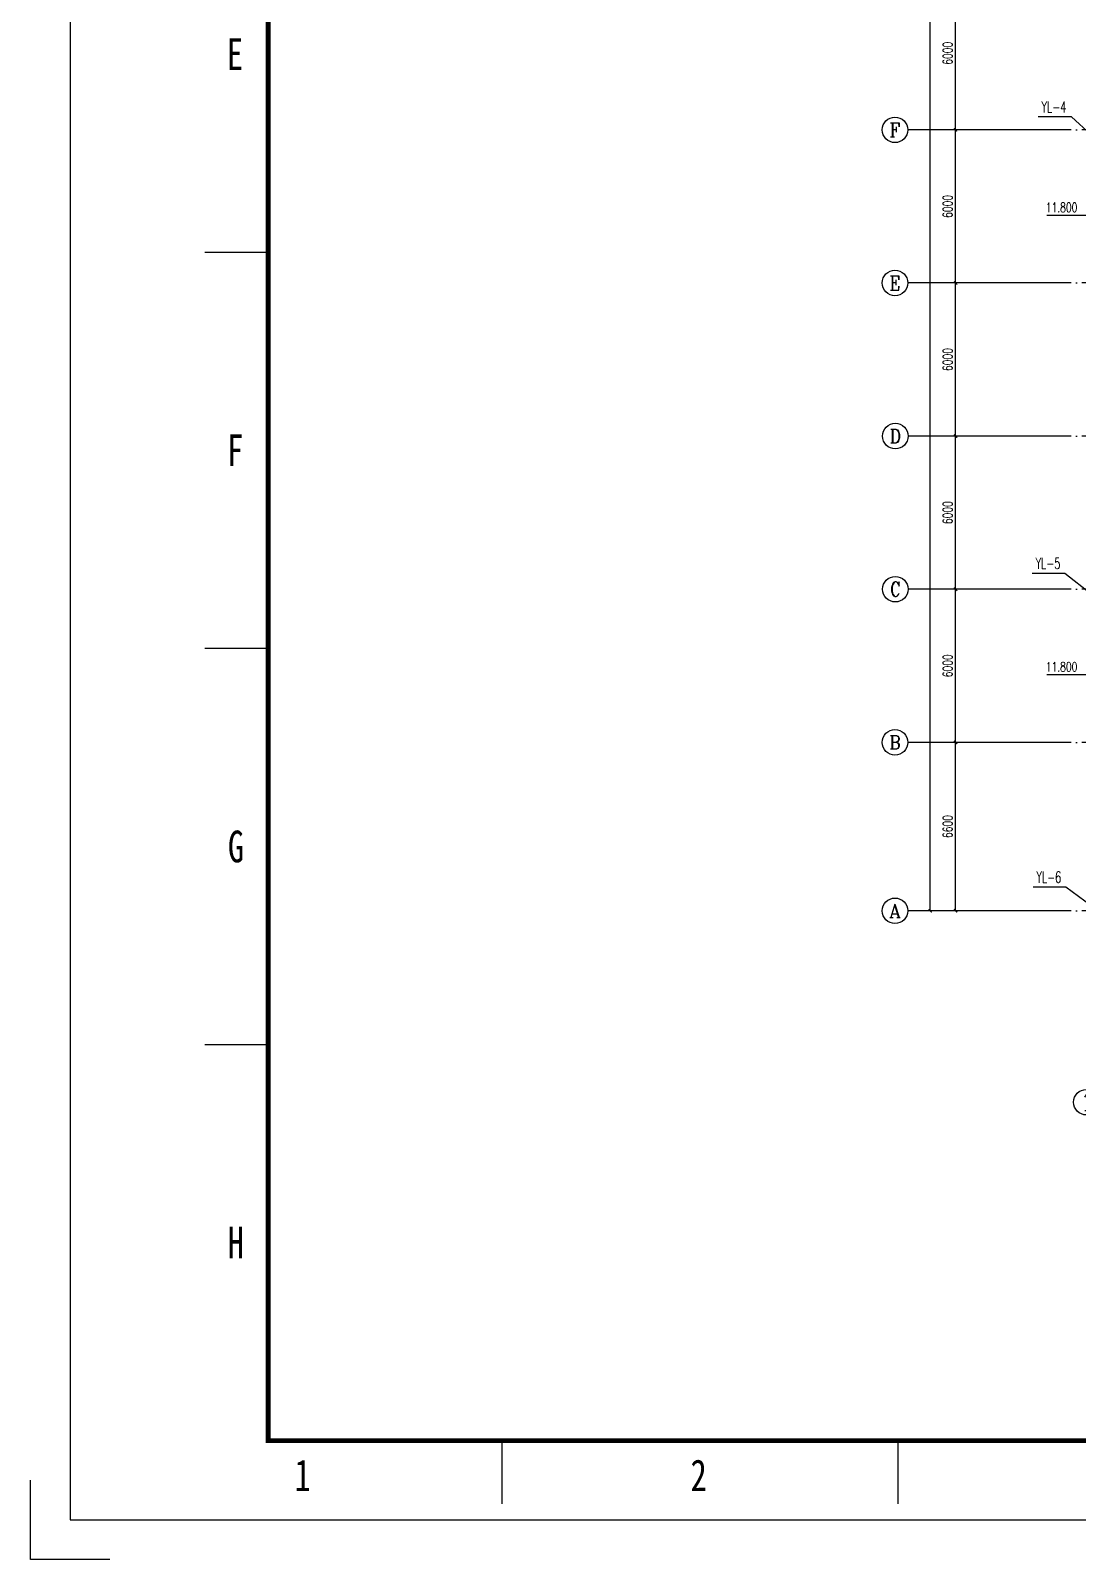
# Model space of a CAD drawing. Extents: x 7651907 to 8255021, y -2490714 to -1144618.
# Drawn here: x 7832084 to 7873115, y -2490714 to -2430809 of the extents above; entities that cross this region are included whole.
import ezdxf
from ezdxf.enums import TextEntityAlignment as Align

# ---------------------------------------------------------------- set-up
doc = ezdxf.new("R2010")
doc.units = 0
doc.header["$LTSCALE"] = 1000
doc.linetypes.add('DOTE', pattern=[2.42, 2, -0.2, 0.02, -0.2])
doc.layers.get('0').update_dxf_attribs({"linetype": 'CONTINUOUS'})
doc.layers.get('Defpoints').update_dxf_attribs({"linetype": 'CONTINUOUS'})
for name, color, linetype in [('AXIS', 3, 'CONTINUOUS'), ('AXIS_TEXT', 7, 'CONTINUOUS'), ('DIM_ELEV', 3, 'CONTINUOUS'), ('DIM_雨水', 3, 'CONTINUOUS'), ('DOTE', 8, 'DOTE'), ('PUB_TEXT', 7, 'CONTINUOUS'), ('TWT_TEXT', 7, 'CONTINUOUS')]:
    doc.layers.add(name, color=color, linetype=linetype)
doc.styles.add('_TCH_AXIS', font='COMPLEX', dxfattribs={"bigfont": 'GBCBIG'})
doc.styles.add('_TCH_DIM', font='SIMPLEX', dxfattribs={"bigfont": 'GBCBIG'})
doc.styles.add('_TCH_DIM_T3', font='SIMPLEX', dxfattribs={"width": 0.705882, "bigfont": 'GBCBIG'})
doc.styles.add('_TWT_SERIAL', font='COMPLEX', dxfattribs={"width": 0.8, "height": 3.5, "bigfont": 'HZTXT'})
doc.styles.add('COMPLEX', font='COMPLEX')
doc.styles.add('图框字体', font='simhei.ttf')
doc.dimstyles.new('_TCH_ARCH&&125', dxfattribs={"dimtxt": 371.875, "dimasz": 125, "dimexe": 312.5, "dimexo": 375, "dimgap": 125, "dimtad": 1, "dimdec": 0, "dimzin": 0, "dimdsep": 46, "dimtxsty": '_TCH_DIM_T3', "dimblk": 'ARCHTICK', "dimcen": 0.09, "dimclrt": 7, "dimazin": 2, "dimtfac": 1, "dimtdec": 0, "dimtix": 1, "dimtmove": 2, "dimatfit": 3, "dimfxl": 0, "dimtolj": 1, "dimtzin": 0, "dimarcsym": 0})

# ---------------------------------------------------------------- blocks, each defined once
blk = doc.blocks.new('_AXISO')
blk.add_circle((0, 0), 0.5)
at = {"layer": 'AXIS_TEXT', "style": 'COMPLEX', "width": 1.041667}
blk.add_attdef('A', text='', height=0.56, dxfattribs=at).set_placement((-0.25, -0.28), (0.25, -0.28), align=Align.FIT)
blk = doc.blocks.new('_ArchTick')
at = {"color": 0, "linetype": 'ByBlock', "const_width": 0.4}
blk.add_lwpolyline([(-0.5, -0.5), (0.5, 0.5)], dxfattribs=at)
blk = doc.blocks.new('*D622')
at = {"layer": 'AXIS', "color": 0, "lineweight": -2}
for p, q in [((8221576, -978692), (8217513, -978692)), ((8217826, -1063892), (8217826, -978692)), ((8221576, -1063892), (8217513, -1063892))]:
    blk.add_line(p, q, dxfattribs=at)
at = {"layer": 'Defpoints', "color": 0}
for p in [(8217826, -978692), (8221951, -978692), (8221951, -1063892)]:
    blk.add_point(p, dxfattribs=at)
at = {"layer": 'AXIS', "color": 0, "lineweight": -2, "xscale": 125, "yscale": 125, "zscale": 125}
for p, rotation in [((8217826, -978692), 90), ((8217826, -1063892), 270)]:
    blk.add_blockref('_ArchTick', p, dxfattribs=dict(at, rotation=rotation))
at = {"layer": 'AXIS', "color": 7, "insert": (8217515, -1021292), "char_height": 371.9, "attachment_point": 5, "rotation": 90, "style": '_TCH_DIM_T3'}
blk.add_mtext('\\A1;85200', dxfattribs=at)
blk = doc.blocks.new('*D623')
at = {"layer": 'AXIS', "color": 0, "lineweight": -2}
for p, q in [((8221576, -1057292), (8218513, -1057292)), ((8218826, -1063892), (8218826, -1057292)), ((8221576, -1063892), (8218513, -1063892))]:
    blk.add_line(p, q, dxfattribs=at)
at = {"layer": 'Defpoints', "color": 0}
for p in [(8218826, -1057292), (8221951, -1057292), (8221951, -1063892)]:
    blk.add_point(p, dxfattribs=at)
at = {"layer": 'AXIS', "color": 0, "lineweight": -2, "xscale": 125, "yscale": 125, "zscale": 125}
for p, rotation in [((8218826, -1057292), 90), ((8218826, -1063892), 270)]:
    blk.add_blockref('_ArchTick', p, dxfattribs=dict(at, rotation=rotation))
at = {"layer": 'AXIS', "color": 7, "insert": (8218515, -1060592), "char_height": 371.9, "attachment_point": 5, "rotation": 90, "style": '_TCH_DIM_T3'}
blk.add_mtext('\\A1;6600', dxfattribs=at)
blk = doc.blocks.new('*D624')
at = {"layer": 'AXIS', "color": 0, "lineweight": -2}
for p, q in [((8221576, -1051292), (8218513, -1051292)), ((8218826, -1057292), (8218826, -1051292)), ((8221576, -1057292), (8218513, -1057292))]:
    blk.add_line(p, q, dxfattribs=at)
at = {"layer": 'Defpoints', "color": 0}
for p in [(8218826, -1051292), (8221951, -1051292), (8221951, -1057292)]:
    blk.add_point(p, dxfattribs=at)
at = {"layer": 'AXIS', "color": 0, "lineweight": -2, "xscale": 125, "yscale": 125, "zscale": 125}
for p, rotation in [((8218826, -1051292), 90), ((8218826, -1057292), 270)]:
    blk.add_blockref('_ArchTick', p, dxfattribs=dict(at, rotation=rotation))
at = {"layer": 'AXIS', "color": 7, "insert": (8218515, -1054292), "char_height": 371.9, "attachment_point": 5, "rotation": 90, "style": '_TCH_DIM_T3'}
blk.add_mtext('\\A1;6000', dxfattribs=at)
blk = doc.blocks.new('*D625')
at = {"layer": 'AXIS', "color": 0, "lineweight": -2}
for p, q in [((8221576, -1045292), (8218513, -1045292)), ((8218826, -1051292), (8218826, -1045292)), ((8221576, -1051292), (8218513, -1051292))]:
    blk.add_line(p, q, dxfattribs=at)
at = {"layer": 'Defpoints', "color": 0}
for p in [(8218826, -1045292), (8221951, -1045292), (8221951, -1051292)]:
    blk.add_point(p, dxfattribs=at)
at = {"layer": 'AXIS', "color": 0, "lineweight": -2, "xscale": 125, "yscale": 125, "zscale": 125}
for p, rotation in [((8218826, -1045292), 90), ((8218826, -1051292), 270)]:
    blk.add_blockref('_ArchTick', p, dxfattribs=dict(at, rotation=rotation))
at = {"layer": 'AXIS', "color": 7, "insert": (8218515, -1048292), "char_height": 371.9, "attachment_point": 5, "rotation": 90, "style": '_TCH_DIM_T3'}
blk.add_mtext('\\A1;6000', dxfattribs=at)
blk = doc.blocks.new('*D626')
at = {"layer": 'AXIS', "color": 0, "lineweight": -2}
for p, q in [((8221576, -1039292), (8218513, -1039292)), ((8218826, -1045292), (8218826, -1039292)), ((8221576, -1045292), (8218513, -1045292))]:
    blk.add_line(p, q, dxfattribs=at)
at = {"layer": 'Defpoints', "color": 0}
for p in [(8218826, -1039292), (8221951, -1039292), (8221951, -1045292)]:
    blk.add_point(p, dxfattribs=at)
at = {"layer": 'AXIS', "color": 0, "lineweight": -2, "xscale": 125, "yscale": 125, "zscale": 125}
for p, rotation in [((8218826, -1039292), 90), ((8218826, -1045292), 270)]:
    blk.add_blockref('_ArchTick', p, dxfattribs=dict(at, rotation=rotation))
at = {"layer": 'AXIS', "color": 7, "insert": (8218515, -1042292), "char_height": 371.9, "attachment_point": 5, "rotation": 90, "style": '_TCH_DIM_T3'}
blk.add_mtext('\\A1;6000', dxfattribs=at)
blk = doc.blocks.new('*D627')
at = {"layer": 'AXIS', "color": 0, "lineweight": -2}
for p, q in [((8221576, -1033292), (8218513, -1033292)), ((8218826, -1039292), (8218826, -1033292)), ((8221576, -1039292), (8218513, -1039292))]:
    blk.add_line(p, q, dxfattribs=at)
at = {"layer": 'Defpoints', "color": 0}
for p in [(8218826, -1033292), (8221951, -1033292), (8221951, -1039292)]:
    blk.add_point(p, dxfattribs=at)
at = {"layer": 'AXIS', "color": 0, "lineweight": -2, "xscale": 125, "yscale": 125, "zscale": 125}
for p, rotation in [((8218826, -1033292), 90), ((8218826, -1039292), 270)]:
    blk.add_blockref('_ArchTick', p, dxfattribs=dict(at, rotation=rotation))
at = {"layer": 'AXIS', "color": 7, "insert": (8218515, -1036292), "char_height": 371.9, "attachment_point": 5, "rotation": 90, "style": '_TCH_DIM_T3'}
blk.add_mtext('\\A1;6000', dxfattribs=at)
blk = doc.blocks.new('*D628')
at = {"layer": 'AXIS', "color": 0, "lineweight": -2}
for p, q in [((8221576, -1027292), (8218513, -1027292)), ((8218826, -1033292), (8218826, -1027292)), ((8221576, -1033292), (8218513, -1033292))]:
    blk.add_line(p, q, dxfattribs=at)
at = {"layer": 'Defpoints', "color": 0}
for p in [(8218826, -1027292), (8221951, -1027292), (8221951, -1033292)]:
    blk.add_point(p, dxfattribs=at)
at = {"layer": 'AXIS', "color": 0, "lineweight": -2, "xscale": 125, "yscale": 125, "zscale": 125}
for p, rotation in [((8218826, -1027292), 90), ((8218826, -1033292), 270)]:
    blk.add_blockref('_ArchTick', p, dxfattribs=dict(at, rotation=rotation))
at = {"layer": 'AXIS', "color": 7, "insert": (8218515, -1030292), "char_height": 371.9, "attachment_point": 5, "rotation": 90, "style": '_TCH_DIM_T3'}
blk.add_mtext('\\A1;6000', dxfattribs=at)
blk = doc.blocks.new('A2-H')
at = {"color": 0}
for p, q in [((17, 160), (25, 160)), ((17, 110), (25, 110)), ((17, 60), (25, 60)), ((54.5, 10), (54.5, 2)), ((104.5, 10), (104.5, 2))]:
    blk.add_line(p, q, dxfattribs=at)
blk.add_lwpolyline([(0, 0), (594, 0), (594, 420), (0, 420)], close=True, dxfattribs=at)
at = {"color": 0, "const_width": 0.6}
blk.add_lwpolyline([(25, 10), (584, 10), (584, 410), (25, 410)], close=True, dxfattribs=at)
at = {"color": 0}
blk.add_lwpolyline([(5, -5), (-5, -5), (-5, 5)], dxfattribs=at)
at = {"style": '图框字体', "width": 0.75}
for s, p in [('E', (19.79, 182.98)), ('F', (19.81, 132.98)), ('G', (19.91, 82.98)), ('H', (19.88, 32.98)), ('1', (28.32, 3.62)), ('2', (78.32, 3.62))]:
    blk.add_text(s, height=4, dxfattribs=at).set_placement(p)
blk = doc.blocks.new('5d6asd56a65d56d56qwe655q665eq')
at = {"layer": 'AXIS', "color": 0}
for p, q in [((8221950.6, -1033291.6), (8216950.6, -1033291.6)), ((8221950.6, -1039291.6), (8216950.6, -1039291.6)), ((8221964.6, -1045291.6), (8216964.6, -1045291.6)), ((8221964.6, -1051291.6), (8216964.6, -1051291.6)), ((8221950.6, -1057291.6), (8216950.6, -1057291.6)), ((8221950.6, -1063891.6), (8216950.6, -1063891.6))]:
    blk.add_line(p, q, dxfattribs=at)
at = {"layer": 'DIM_ELEV', "color": 0}
for p, q in [((8224013.3, -1036647.9), (8222398.7, -1036647.9)), ((8224013.3, -1054647.9), (8222398.7, -1054647.9))]:
    blk.add_line(p, q, dxfattribs=at)
at = {"layer": 'DOTE', "color": 0}
for p, q in [((8295950.6, -1033291.6), (8221950.6, -1033291.6)), ((8295950.6, -1039291.6), (8221950.6, -1039291.6)), ((8295950.6, -1045291.6), (8221964.6, -1045291.6)), ((8295950.6, -1051291.6), (8221964.6, -1051291.6)), ((8295950.6, -1057291.6), (8221950.6, -1057291.6)), ((8295950.6, -1063891.6), (8221950.6, -1063891.6))]:
    blk.add_line(p, q, dxfattribs=at)
at = {"layer": 'AXIS', "color": 8}
ref = blk.add_blockref('_AXISO', (8216450.6, -1033291.6), dxfattribs=dict(at, xscale=1000, yscale=1000, zscale=1000))
ref.add_attrib('A', 'F', dxfattribs={"layer": 'AXIS_TEXT', "ltscale": 100, "height": 556.8, "style": '_TCH_AXIS'}).set_placement((8216238.5, -1033570), (8216662.8, -1033570), align=Align.FIT)
ref = blk.add_blockref('_AXISO', (8216450.6, -1039291.6), dxfattribs=dict(at, xscale=1000, yscale=1000, zscale=1000))
ref.add_attrib('A', 'E', dxfattribs={"layer": 'AXIS_TEXT', "ltscale": 100, "height": 556.8, "style": '_TCH_AXIS'}).set_placement((8216238.5, -1039570), (8216662.8, -1039570), align=Align.FIT)
ref = blk.add_blockref('_AXISO', (8216464.6, -1045291.6), dxfattribs=dict(at, xscale=1000, yscale=1000, zscale=1000))
ref.add_attrib('A', 'D', dxfattribs={"layer": 'AXIS_TEXT', "ltscale": 100, "height": 544.1, "style": '_TCH_AXIS'}).set_placement((8216244.4, -1045563.7), (8216684.9, -1045563.7), align=Align.FIT)
ref = blk.add_blockref('_AXISO', (8216464.6, -1051291.6), dxfattribs=dict(at, xscale=1000, yscale=1000, zscale=1000))
ref.add_attrib('A', 'C', dxfattribs={"layer": 'AXIS_TEXT', "ltscale": 100, "height": 569.6, "style": '_TCH_AXIS'}).set_placement((8216261.2, -1051576.4), (8216668.1, -1051576.4), align=Align.FIT)
ref = blk.add_blockref('_AXISO', (8216450.6, -1057291.6), dxfattribs=dict(at, xscale=1000, yscale=1000, zscale=1000))
ref.add_attrib('A', 'B', dxfattribs={"layer": 'AXIS_TEXT', "ltscale": 100, "height": 544.1, "style": '_TCH_AXIS'}).set_placement((8216230.4, -1057563.7), (8216670.9, -1057563.7), align=Align.FIT)
ref = blk.add_blockref('_AXISO', (8216450.6, -1063891.6), dxfattribs=dict(at, xscale=1000, yscale=1000, zscale=1000))
ref.add_attrib('A', 'A', dxfattribs={"layer": 'AXIS_TEXT', "ltscale": 100, "height": 531.5, "style": '_TCH_AXIS'}).set_placement((8216222.9, -1064157.4), (8216678.4, -1064157.4), align=Align.FIT)
at = {"layer": 'AXIS', "color": 0}
ref = blk.add_blockref('_AXISO', (8223950.6, -1071391.6), dxfattribs=dict(at, xscale=1000, yscale=1000, zscale=1000))
ref.add_attrib('A', '1', dxfattribs={"layer": 'AXIS_TEXT', "color": 0, "ltscale": 100, "height": 643.4, "style": '_TCH_AXIS'}).set_placement((8223812.8, -1071713.3), (8224088.5, -1071713.3), align=Align.FIT)
at = {"layer": 'PUB_TEXT', "color": 0, "style": '_TCH_DIM', "width": 0.705882}
for p in [(8222361.2, -1036516.6), (8222361.2, -1054516.6)]:
    blk.add_text('11.800', height=371.88, dxfattribs=at).set_placement(p)
at = {"layer": 'AXIS', "color": 0}
for p1, p2, distance, picture, middle in [((8221950.6, -1063891.6), (8221950.6, -978691.6), 4125, '*D622', (8217514.7, -1021291.6)), ((8221950.6, -1033291.6), (8221950.6, -1027291.6), 3125, '*D628', (8218514.7, -1030291.6)), ((8221950.6, -1039291.6), (8221950.6, -1033291.6), 3125, '*D627', (8218514.7, -1036291.6)), ((8221950.6, -1045291.6), (8221950.6, -1039291.6), 3125, '*D626', (8218514.7, -1042291.6)), ((8221950.6, -1051291.6), (8221950.6, -1045291.6), 3125, '*D625', (8218514.7, -1048291.6)), ((8221950.6, -1057291.6), (8221950.6, -1051291.6), 3125, '*D624', (8218514.7, -1054291.6)), ((8221950.6, -1063891.6), (8221950.6, -1057291.6), 3125, '*D623', (8218514.7, -1060591.6))]:
    dim = blk.add_aligned_dim(p1=p1, p2=p2, distance=distance, dimstyle='_TCH_ARCH&&125', dxfattribs=at)
    dim.commit()
    dim.dimension.update_dxf_attribs({"geometry": picture, "text_midpoint": middle})

msp = doc.modelspace()

# ---------------------------------------------------------------- linework, layer by layer
at = {"layer": 'DIM_雨水'}
for p, q in [((7872885.2, -2434194.1), (7871578.3, -2434194.1)), ((7873656.9, -2434888), (7872885.2, -2434194.1)), ((7872626.3, -2452079.2), (7871343.7, -2452079.2)), ((7873657.7, -2452888.1), (7872626.3, -2452079.2)), ((7872659.5, -2464376.3), (7871376.9, -2464376.3)), ((7873656.5, -2465104.8), (7872659.5, -2464376.3))]:
    msp.add_line(p, q, dxfattribs=at)

# ---------------------------------------------------------------- block references
at = {"color": 0, "xscale": 310.4639999999999, "yscale": 310.4639999999999, "zscale": 310.4639999999999}
msp.add_blockref('A2-H', (7833636, -2489161.5), dxfattribs=at)
at = {"color": 8}
msp.add_blockref('5d6asd56a65d56d56qwe655q665eq', (-350486.6, -1401406.4), dxfattribs=at)

# ---------------------------------------------------------------- texts
at = {"layer": 'TWT_TEXT', "style": '_TWT_SERIAL', "width": 0.64}
for s, p in [('YL-4', (7871709.6, -2434019.1)), ('YL-5', (7871474.9, -2451904.2)), ('YL-6', (7871508.1, -2464201.3))]:
    msp.add_text(s, height=437.5, dxfattribs=at).set_placement(p)

doc.saveas('drawing.dxf')
